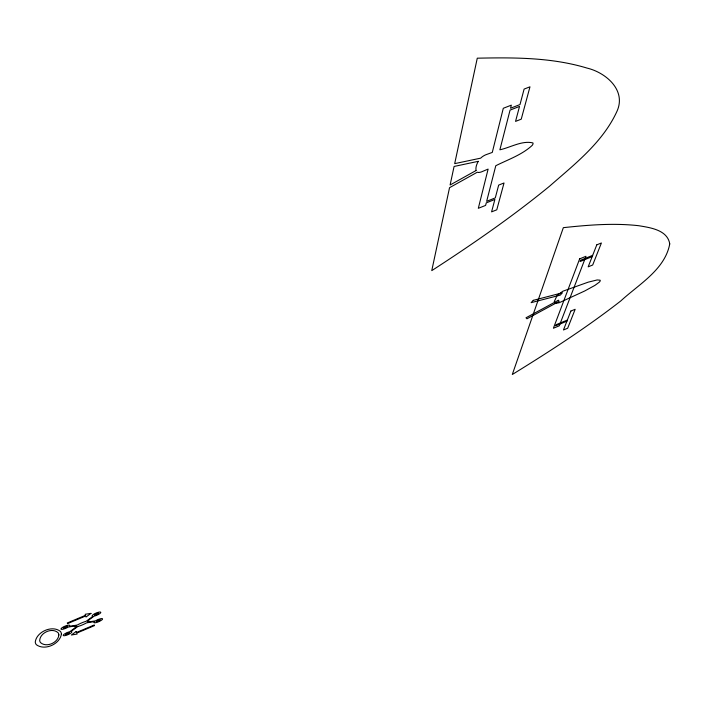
<?xml version="1.0" encoding="UTF-8"?>
<svg xmlns="http://www.w3.org/2000/svg" width="705" height="705" viewBox="0 0 705 705"><rect width="100%" height="100%" fill="white"/><g stroke="black" fill="none" stroke-linecap="round" stroke-linejoin="round"><path stroke-width="1.06" d="M76.29 626.939L69.777 631.706A4.706 1.128 -23.1 0 0 63.23 635.187A4.706 1.128 -23.1 0 0 68.658 634.368A4.706 1.128 -23.1 0 0 70.967 631.53L77.709 626.595M87.561 620.946L94.153 616.135A4.741 1.154 -23.3 0 0 100.78 612.61A4.741 1.154 -23.3 0 0 95.369 613.376A4.741 1.154 -23.3 0 0 92.972 616.302L86.151 621.281A11.139 2.679 -23.2 0 0 77.259 625.053L69.213 626.313A4.768 1.154 -23.1 0 0 65.741 625.855A4.768 1.154 -23.1 0 0 61.132 629.301A4.768 1.154 -23.1 0 0 68.2 627.062L75.937 625.846M475.946 170.592L450.107 184.992L454.082 166.459L478.14 161.357M567.34 320.079L556.069 324.714L555.655 325.807L566.908 321.172M592.667 255.351L580.541 260.277L580.056 261.546L592.174 256.62M87.896 622.048L95.492 620.858A4.679 1.119 -23.3 0 1 102.401 618.664A4.679 1.119 -23.3 0 1 97.81 622.074A4.679 1.119 -23.3 0 1 94.488 621.607L86.618 622.841A11.201 2.705 -23.2 0 1 77.744 626.56M478.466 172.461L477.276 172.223L449.534 187.689L431.76 270.632C472.306 244.379 512.121 216.858 549.521 186.243C574.742 164.124 602.96 142.278 617.122 110.976C626.366 90.028 605.727 72.527 587.115 68.103C551.627 57.352 514.007 57.431 477.276 58.189L454.69 163.639L480.651 158.158L481.903 157.065A6.733 2.397 -27.9 0 1 485.63 154.844L492.275 152.421L503.299 108.279L511.337 105.151L510.543 108.235L520.008 104.552L524.106 89.086L529.975 86.812L521.242 119.171L515.549 121.392L519.514 106.429L510.067 110.103L499.88 149.795C510.464 147.53 521.991 140.304 532.883 142.903A7.914 2.776 -28.3 0 1 532.971 143.987A7.914 2.776 -28.3 0 1 532.152 145.433C521.867 154.906 508.111 159.55 495.791 165.719L486.653 201.33L495.289 197.893L498.673 185.098L504.022 182.983L496.787 209.799L491.588 211.87L494.875 199.453L486.256 202.881L485.604 205.411L478.316 208.31L488.116 169.094L481.48 171.879A6.601 2.327 -27.8 0 1 478.466 172.461M476.113 170.513A51.95 18.259 -28.2 0 1 478.298 161.304M87.658 620.867A3.313 0.802 -23.2 0 1 88.01 622.039M76.193 627.018A3.313 0.802 -23.2 0 1 75.823 625.855M58.867 634.923C58.224 642.696 46.521 647.886 40.564 642.643A68.949 16.647 -23.4 0 1 39.691 640.475C40.114 632.579 52.188 627.23 58.066 632.729A70.333 16.823 -22.6 0 1 58.867 634.923M61.397 634.165C59.784 644.264 44.679 650.935 36.378 644.722A78.502 18.964 -23.4 0 1 35.259 642.026C36.537 631.733 52.223 624.806 60.419 631.424A80.238 19.185 -22.5 0 1 61.397 634.165M554.324 301.449L555.143 303.45L559.162 302.753L584.648 291.015L594.967 285.358L599.268 282.185A6.38 1.807 -27.6 0 0 600.096 280.176L597.17 279.947L588.173 282.167L562.793 291.244L557.082 295.536L554.324 301.449M669.75 243.895C665 269.662 638.695 284.371 620.788 300.947C586.269 327.799 549.503 351.592 512.297 374.505L563.339 227.662C588.305 224.983 613.579 222.895 638.633 225.697C650.116 227.618 667.468 229.839 669.75 243.895M579.651 258.867L553.407 328.239L559.276 325.825L585.996 256.285L579.651 258.867M570.865 311.055L563.462 329.975L567.666 328.239L575.165 309.292L570.865 311.055M596.783 244.855L588.173 266.851L592.685 265.01L601.4 242.978L596.783 244.855M533.271 300.339L531.147 302.656L560.246 295.122L562.405 292.804L533.271 300.339M90.963 613.385L86.01 617.016L85.702 615.985L67.53 623.634L67.301 622.964L85.499 615.306L85.19 614.275L90.963 613.385M76.21 631.477L71.372 635.002L77.065 634.077L76.748 633.108L94.488 625.617L94.303 624.956L76.528 632.455L76.21 631.477M558.325 300.295L526 317.788L526.961 318.792L559.224 301.335L558.325 300.295M64.499 628.111A2.194 0.529 -23.1 0 0 67.354 626.401A2.194 0.529 -23.1 0 0 64.146 627.265A2.194 0.529 -23.1 0 0 64.499 628.111M66.649 634.5A2.168 0.52 -23.1 0 0 69.539 632.808A2.168 0.52 -23.1 0 0 66.42 633.619A2.168 0.52 -23.1 0 0 66.649 634.5M95.536 615.033A2.185 0.529 -23.3 0 0 98.462 613.315A2.185 0.529 -23.3 0 0 95.351 614.117A2.185 0.529 -23.3 0 0 95.536 615.033M97.422 621.528A2.159 0.52 -23.3 0 0 100.251 619.836A2.159 0.52 -23.3 0 0 97.123 620.682A2.159 0.52 -23.3 0 0 97.422 621.528"/></g></svg>
